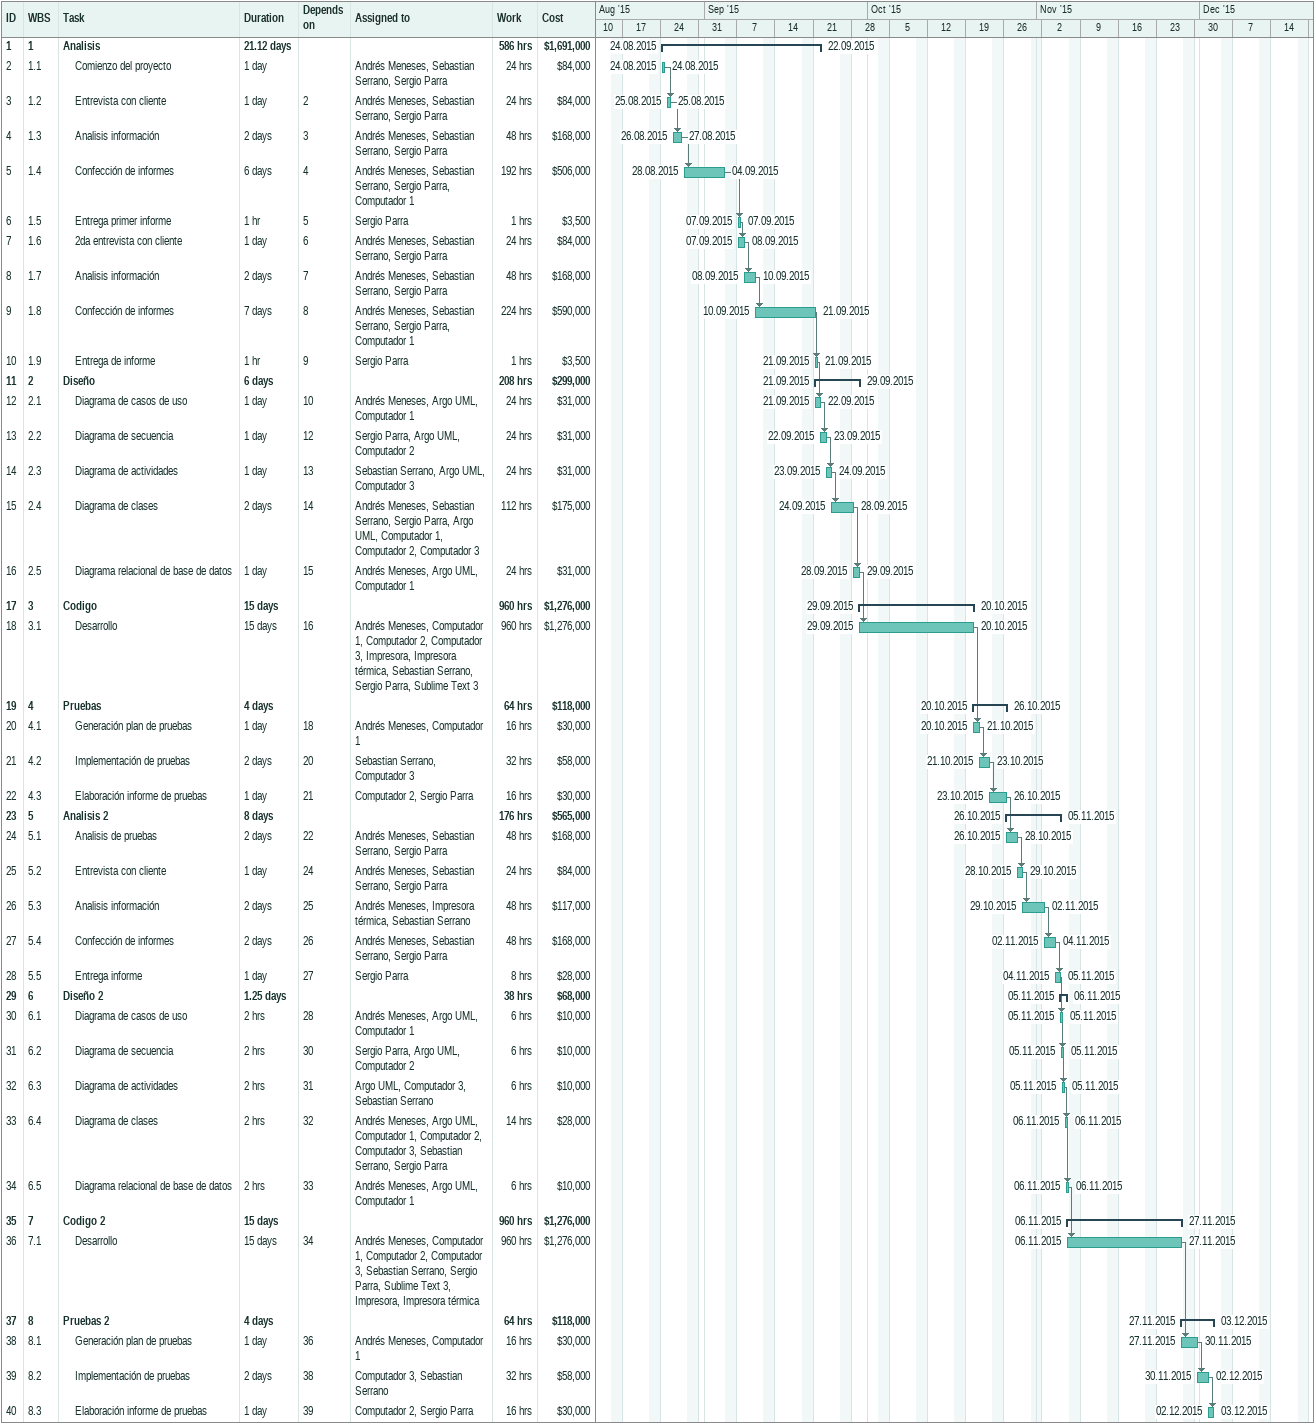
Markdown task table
| ID | WBS | Task | Duration | Start | Finish | Predecessors | Resources | Work (h) | Cost ($) |
|---|---|---|---|---|---|---|---|---|---|
| 1 | 1 | **Analisis** | 21.12d | 2015-08-24 | 2015-09-22 |  |  | 586 | 1691000 |
| 2 | 1.1 | Comienzo del proyecto | 1d | 2015-08-24 | 2015-08-24 |  | Andrés Meneses, Sebastian Serrano, Sergio Parra | 24 | 84000 |
| 3 | 1.2 | Entrevista con cliente | 1d | 2015-08-25 | 2015-08-25 | 2 | Andrés Meneses, Sebastian Serrano, Sergio Parra | 24 | 84000 |
| 4 | 1.3 | Analisis información | 2d | 2015-08-26 | 2015-08-27 | 3 | Andrés Meneses, Sebastian Serrano, Sergio Parra | 48 | 168000 |
| 5 | 1.4 | Confección de informes | 6d | 2015-08-28 | 2015-09-04 | 4 | Andrés Meneses, Sebastian Serrano, Sergio Parra, Computador 1 | 192 | 506000 |
| 6 | 1.5 | Entrega primer informe | 1h | 2015-09-07 | 2015-09-07 | 5 | Sergio Parra | 1 | 3500 |
| 7 | 1.6 | 2da entrevista con cliente | 1d | 2015-09-07 | 2015-09-08 | 6 | Andrés Meneses, Sebastian Serrano, Sergio Parra | 24 | 84000 |
| 8 | 1.7 | Analisis información | 2d | 2015-09-08 | 2015-09-10 | 7 | Andrés Meneses, Sebastian Serrano, Sergio Parra | 48 | 168000 |
| 9 | 1.8 | Confección de informes | 7d | 2015-09-10 | 2015-09-21 | 8 | Andrés Meneses, Sebastian Serrano, Sergio Parra, Computador 1 | 224 | 590000 |
| 10 | 1.9 | Entrega de informe | 1h | 2015-09-21 | 2015-09-21 | 9 | Sergio Parra | 1 | 3500 |
| 11 | 2 | **Diseño** | 6d | 2015-09-21 | 2015-09-29 |  |  | 208 | 299000 |
| 12 | 2.1 | Diagrama de casos de uso | 1d | 2015-09-21 | 2015-09-22 | 10 | Andrés Meneses, Argo UML, Computador 1 | 24 | 31000 |
| 13 | 2.2 | Diagrama de secuencia | 1d | 2015-09-22 | 2015-09-23 | 12 | Sergio Parra, Argo UML, Computador 2 | 24 | 31000 |
| 14 | 2.3 | Diagrama de actividades | 1d | 2015-09-23 | 2015-09-24 | 13 | Sebastian Serrano, Argo UML, Computador 3 | 24 | 31000 |
| 15 | 2.4 | Diagrama de clases | 2d | 2015-09-24 | 2015-09-28 | 14 | Andrés Meneses, Sebastian Serrano, Sergio Parra, Argo UML, Computador 1, Computador 2, Computador 3 | 112 | 175000 |
| 16 | 2.5 | Diagrama relacional de base de datos | 1d | 2015-09-28 | 2015-09-29 | 15 | Andrés Meneses, Argo UML, Computador 1 | 24 | 31000 |
| 17 | 3 | **Codigo** | 15d | 2015-09-29 | 2015-10-20 |  |  | 960 | 1276000 |
| 18 | 3.1 | Desarrollo | 15d | 2015-09-29 | 2015-10-20 | 16 | Andrés Meneses, Computador 1, Computador 2, Computador 3, Impresora, Impresora térmica, Sebastian Serrano, Sergio Parra, Sublime Text 3 | 960 | 1276000 |
| 19 | 4 | **Pruebas** | 4d | 2015-10-20 | 2015-10-26 |  |  | 64 | 118000 |
| 20 | 4.1 | Generación plan de pruebas | 1d | 2015-10-20 | 2015-10-21 | 18 | Andrés Meneses, Computador 1 | 16 | 30000 |
| 21 | 4.2 | Implementación de pruebas | 2d | 2015-10-21 | 2015-10-23 | 20 | Sebastian Serrano, Computador 3 | 32 | 58000 |
| 22 | 4.3 | Elaboración informe de pruebas | 1d | 2015-10-23 | 2015-10-26 | 21 | Computador 2, Sergio Parra | 16 | 30000 |
| 23 | 5 | **Analisis 2** | 8d | 2015-10-26 | 2015-11-05 |  |  | 176 | 565000 |
| 24 | 5.1 | Analisis de pruebas | 2d | 2015-10-26 | 2015-10-28 | 22 | Andrés Meneses, Sebastian Serrano, Sergio Parra | 48 | 168000 |
| 25 | 5.2 | Entrevista con cliente | 1d | 2015-10-28 | 2015-10-29 | 24 | Andrés Meneses, Sebastian Serrano, Sergio Parra | 24 | 84000 |
| 26 | 5.3 | Analisis información | 2d | 2015-10-29 | 2015-11-02 | 25 | Andrés Meneses, Impresora térmica, Sebastian Serrano | 48 | 117000 |
| 27 | 5.4 | Confección de informes | 2d | 2015-11-02 | 2015-11-04 | 26 | Andrés Meneses, Sebastian Serrano, Sergio Parra | 48 | 168000 |
| 28 | 5.5 | Entrega informe | 1d | 2015-11-04 | 2015-11-05 | 27 | Sergio Parra | 8 | 28000 |
| 29 | 6 | **Diseño 2** | 1.25d | 2015-11-05 | 2015-11-06 |  |  | 38 | 68000 |
| 30 | 6.1 | Diagrama de casos de uso | 2h | 2015-11-05 | 2015-11-05 | 28 | Andrés Meneses, Argo UML, Computador 1 | 6 | 10000 |
| 31 | 6.2 | Diagrama de secuencia | 2h | 2015-11-05 | 2015-11-05 | 30 | Sergio Parra, Argo UML, Computador 2 | 6 | 10000 |
| 32 | 6.3 | Diagrama de actividades | 2h | 2015-11-05 | 2015-11-05 | 31 | Argo UML, Computador 3, Sebastian Serrano | 6 | 10000 |
| 33 | 6.4 | Diagrama de clases | 2h | 2015-11-06 | 2015-11-06 | 32 | Andrés Meneses, Argo UML, Computador 1, Computador 2, Computador 3, Sebastian Serrano, Sergio Parra | 14 | 28000 |
| 34 | 6.5 | Diagrama relacional de base de datos | 2h | 2015-11-06 | 2015-11-06 | 33 | Andrés Meneses, Argo UML, Computador 1 | 6 | 10000 |
| 35 | 7 | **Codigo 2** | 15d | 2015-11-06 | 2015-11-27 |  |  | 960 | 1276000 |
| 36 | 7.1 | Desarrollo | 15d | 2015-11-06 | 2015-11-27 | 34 | Andrés Meneses, Computador 1, Computador 2, Computador 3, Sebastian Serrano, Sergio Parra, Sublime Text 3, Impresora, Impresora térmica | 960 | 1276000 |
| 37 | 8 | **Pruebas 2** | 4d | 2015-11-27 | 2015-12-03 |  |  | 64 | 118000 |
| 38 | 8.1 | Generación plan de pruebas | 1d | 2015-11-27 | 2015-11-30 | 36 | Andrés Meneses, Computador 1 | 16 | 30000 |
| 39 | 8.2 | Implementación de pruebas | 2d | 2015-11-30 | 2015-12-02 | 38 | Computador 3, Sebastian Serrano | 32 | 58000 |
| 40 | 8.3 | Elaboración informe de pruebas | 1d | 2015-12-02 | 2015-12-03 | 39 | Computador 2, Sergio Parra | 16 | 30000 |
